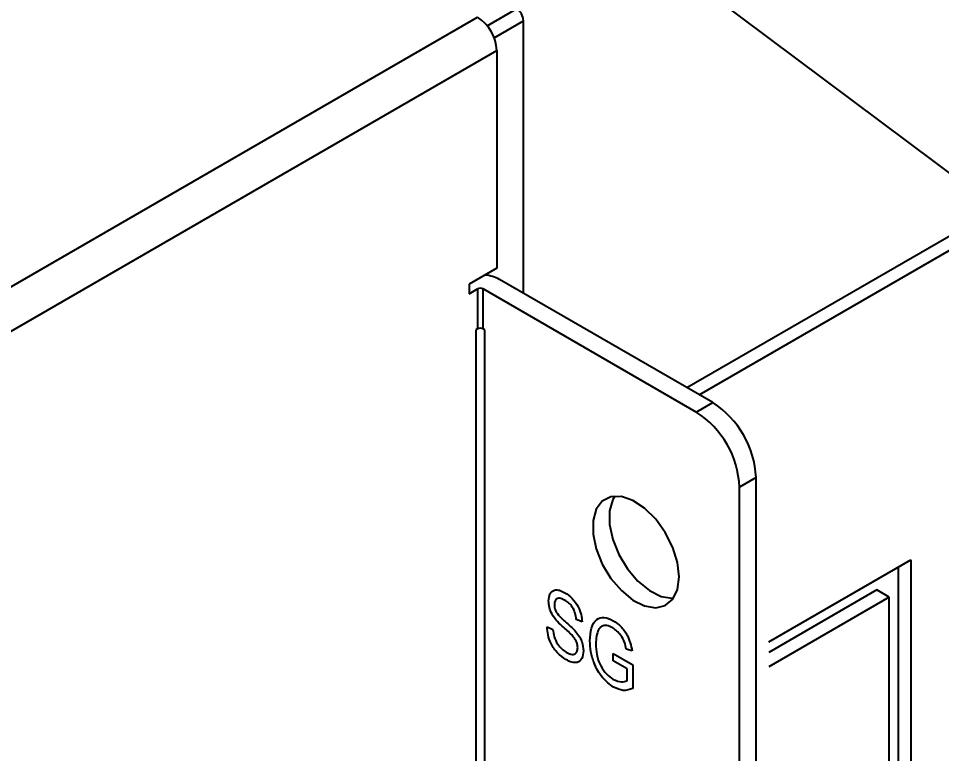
# Model space of a CAD drawing. Extents: x -4 to 14.5, y -14.9 to 0.3.
# Drawn here: x 4.207 to 6.096, y -11.725 to -10.222 of the extents above; entities that cross this region are included whole.
import ezdxf
from ezdxf import colors
from ezdxf.entities.mleader import LeaderData, LeaderLine
from ezdxf.math import Vec2, Vec3

# ---------------------------------------------------------------- set-up
doc = ezdxf.new("R2010")
doc.units = 0
doc.header["$LTSCALE"] = 0.5
doc.header["$MEASUREMENT"] = 0
for name, color, linetype in [('Brackets', 181, 'CONTINUOUS'), ('FAB DWG', 221, 'CONTINUOUS'), ('Housing', 150, 'CONTINUOUS'), ('Mounting', 4, 'CONTINUOUS')]:
    doc.layers.add(name, color=color, linetype=linetype)
doc.styles.add('LSAD_Standard', font='arial.ttf')

msp = doc.modelspace()

# ---------------------------------------------------------------- linework, layer by layer
at = {"layer": 'Brackets', "transparency": 16777216}
for p, q in [((5.5747, -10.977), (6.5382, -10.4207)), ((5.6001, -10.9916), (6.5636, -10.4354)), ((5.7424, -11.4969), (6.0326, -11.3293)), ((6.0326, -11.3293), (6.0326, -12.2382)), ((6.0072, -11.344), (6.0072, -12.2235)), ((5.9633, -11.3906), (5.7424, -11.5182)), ((5.9887, -11.4053), (5.7424, -11.5475)), ((5.9887, -11.4053), (5.9633, -11.3906)), ((5.9887, -12.2128), (5.9887, -11.4053))]:
    msp.add_line(p, q, dxfattribs=at)
at = {"layer": 'Housing', "linetype": 'Continuous', "lineweight": 25, "transparency": 16777216}
for p, q in [((5.1663, -10.2371), (5.2263, -10.2025)), ((5.1805, -10.2616), (5.2405, -10.227)), ((5.2405, -10.784), (5.2405, -10.227))]:
    msp.add_line(p, q, dxfattribs=at)
msp.add_arc((5.2098, -10.2284), 0.0307, 2.6048, 57.395, dxfattribs=at)
at = {"layer": 'Mounting', "linetype": 'Continuous', "lineweight": 25, "transparency": 16777216}
for p, q in [((3.0251, -11.444), (5.1464, -10.2194)), ((3.0646, -11.5123), (5.1859, -10.2877)), ((5.1859, -10.2877), (5.1859, -10.733))]:
    msp.add_line(p, q, dxfattribs=at)
at = {"layer": 'Mounting', "transparency": 16777216}
for p, q in [((5.1859, -10.733), (5.1295, -10.7655)), ((5.6278, -11.0076), (5.1915, -10.7558)), ((5.1295, -10.7655), (5.1295, -10.785)), ((5.1295, -10.785), (5.1464, -10.7753)), ((5.1464, -10.7753), (5.1464, -10.8569)), ((5.1577, -10.8569), (5.1577, -10.7753)), ((5.594, -11.0272), (5.1577, -10.7753)), ((5.1464, -10.8569), (5.1429, -10.859)), ((5.1612, -10.859), (5.1577, -10.8569)), ((5.1429, -10.859), (5.1429, -12.0193)), ((5.1612, -12.0082), (5.1612, -10.859)), ((5.594, -11.0272), (5.6278, -11.0076)), ((5.7162, -11.1607), (5.6824, -11.1802)), ((5.7162, -12.5693), (5.7162, -11.1607)), ((5.6824, -12.5888), (5.6824, -11.1802)), ((5.3602, -11.4559), (5.3483, -11.4508)), ((5.2889, -11.4662), (5.3008, -11.4714)), ((5.4627, -11.5151), (5.4508, -11.5117)), ((5.4241, -11.5203), (5.4642, -11.5434)), ((5.4241, -11.5357), (5.4241, -11.5203)), ((5.4523, -11.552), (5.4241, -11.5357)), ((5.4523, -11.5762), (5.4523, -11.552)), ((5.4642, -11.5434), (5.4642, -11.5918))]:
    msp.add_line(p, q, dxfattribs=at)
at = {"layer": 'Mounting', "transparency": 16777216, "flags": 128}
for points in [[(5.5587, -11.364), (5.5554, -11.3345), (5.5458, -11.3035), (5.5306, -11.2732), (5.5109, -11.2458), (5.4883, -11.2234), (5.4642, -11.2076), (5.4407, -11.1997), (5.4193, -11.2001), (5.4017, -11.209), (5.3892, -11.2255), (5.3827, -11.2485), (5.3827, -11.2763), (5.3892, -11.3068), (5.4017, -11.3378), (5.4193, -11.3669), (5.4407, -11.392), (5.4642, -11.4113), (5.4883, -11.4233), (5.5109, -11.4271), (5.5306, -11.4224), (5.5458, -11.4096), (5.5554, -11.3896), (5.5587, -11.364)], [(5.427, -11.199), (5.423, -11.206), (5.4165, -11.229), (5.4165, -11.2568), (5.423, -11.2873), (5.4355, -11.3183), (5.4531, -11.3474), (5.4745, -11.3725), (5.498, -11.3918), (5.5221, -11.4038), (5.5447, -11.4075), (5.5473, -11.4074)]]:
    msp.add_lwpolyline(points, dxfattribs=at)
at = {"layer": 'Mounting', "linetype": 'Continuous', "lineweight": 25, "transparency": 16777216}
msp.add_arc((5.1002, -10.2916), 0.0858, 2.6055, 57.3945, dxfattribs=at)
at = {"layer": 'Mounting', "transparency": 16777216}
for centre, radius, start, end in [((5.1548, -10.8239), 0.0774, 61.6914, 84.77), ((5.1521, -10.7862), 0.0123, 62.6097, 117.3903), ((5.1521, -10.8679), 0.0123, 62.6097, 117.3903), ((5.5243, -11.1695), 0.1921, 2.6055, 57.3945), ((5.4905, -11.189), 0.1921, 2.6055, 57.3945)]:
    msp.add_arc(centre, radius, start, end, dxfattribs=at)
for points, knots in [([(5.2918, -11.4132), (5.2923, -11.4079), (5.2933, -11.3973), (5.3024, -11.3902), (5.3137, -11.3904), (5.3213, -11.3943), (5.325, -11.3962)], [0, 0, 0, 0, 0.2796966, 0.5588536, 0.7791302, 1, 1, 1, 1]), ([(5.325, -11.3962), (5.3302, -11.3997), (5.3405, -11.4066), (5.3527, -11.4238), (5.359, -11.4413), (5.3598, -11.451), (5.3602, -11.4559)], [0, 0, 0, 0, 0.280155, 0.559064, 0.779285, 1, 1, 1, 1]), ([(5.3227, -11.4673), (5.3184, -11.4634), (5.3097, -11.4556), (5.2989, -11.4414), (5.2927, -11.426), (5.2921, -11.4175), (5.2918, -11.4132)], [0, 0, 0, 0, 0.281142, 0.560056, 0.779862, 1, 1, 1, 1]), ([(5.3254, -11.4119), (5.3224, -11.4103), (5.3164, -11.4072), (5.3089, -11.4076), (5.3044, -11.4126), (5.3039, -11.4178), (5.3037, -11.4204)], [0, 0, 0, 0, 0.280929, 0.559977, 0.779752, 1, 1, 1, 1]), ([(5.3037, -11.4204), (5.3038, -11.4232), (5.304, -11.4282), (5.3064, -11.4336), (5.3075, -11.436)], [0, 0, 0, 0, 0.5603736, 1, 1, 1, 1]), ([(5.3483, -11.4508), (5.3479, -11.4467), (5.347, -11.4385), (5.3414, -11.4259), (5.3334, -11.4169), (5.3281, -11.4135), (5.3254, -11.4119)], [0, 0, 0, 0, 0.280757, 0.5593, 0.779211, 1, 1, 1, 1]), ([(5.3075, -11.436), (5.3106, -11.44), (5.3163, -11.4473), (5.3228, -11.4528), (5.3256, -11.4552)], [0, 0, 0, 0, 0.557866, 1, 1, 1, 1]), ([(5.3256, -11.4552), (5.3294, -11.4584), (5.3361, -11.4642), (5.3427, -11.4707), (5.3455, -11.4735)], [0, 0, 0, 0, 0.56013, 1, 1, 1, 1]), ([(5.3765, -11.4943), (5.377, -11.4854), (5.3781, -11.4675), (5.3882, -11.4497), (5.4051, -11.4444), (5.4177, -11.4504), (5.4241, -11.4534)], [0, 0, 0, 0, 0.28087, 0.560764, 0.780004, 1, 1, 1, 1]), ([(5.4241, -11.4534), (5.4294, -11.4569), (5.44, -11.464), (5.4564, -11.4866), (5.4603, -11.5043), (5.4627, -11.5151)], [0, 0, 0, 0, 0.281017, 0.561281, 1, 1, 1, 1]), ([(5.3271, -11.5329), (5.3214, -11.529), (5.3099, -11.5213), (5.2967, -11.5018), (5.29, -11.4824), (5.2892, -11.4716), (5.2889, -11.4662)], [0, 0, 0, 0, 0.280063, 0.558927, 0.779176, 1, 1, 1, 1]), ([(5.3008, -11.4714), (5.3013, -11.4763), (5.3023, -11.4861), (5.3094, -11.5008), (5.3187, -11.5118), (5.325, -11.516), (5.3281, -11.5181)], [0, 0, 0, 0, 0.280743, 0.559143, 0.77941, 1, 1, 1, 1]), ([(5.3513, -11.5088), (5.3512, -11.5068), (5.351, -11.503), (5.349, -11.4965), (5.3456, -11.4903), (5.3371, -11.4797), (5.3291, -11.4728), (5.3227, -11.4673)], [0, 0, 0, 0, 0.1249721, 0.2498152, 0.3745975, 0.4995717, 1, 1, 1, 1]), ([(5.3455, -11.4735), (5.3484, -11.4769), (5.3541, -11.4837), (5.3616, -11.4988), (5.3626, -11.509), (5.3632, -11.5153)], [0, 0, 0, 0, 0.280966, 0.561401, 1, 1, 1, 1]), ([(5.423, -11.4681), (5.4189, -11.4662), (5.4109, -11.4622), (5.4004, -11.4639), (5.3903, -11.4749), (5.3892, -11.49), (5.3884, -11.5006)], [0, 0, 0, 0, 0.187141, 0.373768, 0.560915, 1, 1, 1, 1]), ([(5.4508, -11.5117), (5.4498, -11.5069), (5.4479, -11.4974), (5.4407, -11.4838), (5.4318, -11.474), (5.4259, -11.4701), (5.423, -11.4681)], [0, 0, 0, 0, 0.280804, 0.559316, 0.779567, 1, 1, 1, 1]), ([(5.4249, -11.5893), (5.4169, -11.5835), (5.4009, -11.5719), (5.3849, -11.5429), (5.3775, -11.5165), (5.3768, -11.5017), (5.3765, -11.4943)], [0, 0, 0, 0, 0.279087, 0.558021, 0.778776, 1, 1, 1, 1]), ([(5.3632, -11.5153), (5.3625, -11.5208), (5.3613, -11.532), (5.3516, -11.5397), (5.3393, -11.5392), (5.3312, -11.535), (5.3271, -11.5329)], [0, 0, 0, 0, 0.279546, 0.558773, 0.779039, 1, 1, 1, 1]), ([(5.3281, -11.5181), (5.3314, -11.5197), (5.3377, -11.523), (5.3458, -11.5224), (5.3506, -11.5171), (5.351, -11.5116), (5.3513, -11.5088)], [0, 0, 0, 0, 0.28085, 0.559959, 0.779767, 1, 1, 1, 1]), ([(5.3884, -11.5006), (5.3887, -11.5078), (5.3892, -11.5221), (5.3967, -11.5447), (5.4097, -11.5635), (5.4193, -11.5702), (5.4241, -11.5735)], [0, 0, 0, 0, 0.281148, 0.560308, 0.78001, 1, 1, 1, 1]), ([(5.4241, -11.5735), (5.43, -11.5759), (5.4404, -11.5802), (5.4487, -11.5775), (5.4523, -11.5762)], [0, 0, 0, 0, 0.559294, 1, 1, 1, 1]), ([(5.4642, -11.5918), (5.4577, -11.5943), (5.4462, -11.5988), (5.4314, -11.5922), (5.4249, -11.5893)], [0, 0, 0, 0, 0.560235, 1, 1, 1, 1])]:
    msp.add_open_spline(points, degree=3, knots=knots, dxfattribs=at)

# ---------------------------------------------------------------- leaders
at = {"layer": 'FAB DWG', "ltscale": 0.5, "transparency": 16777216}
ml = msp.add_multileader_mtext('Standard', dxfattribs=at)
ml.set_content('\\A1;BK00568 (x2)', color=256, style='LSAD_Standard')
ml.set_leader_properties()
ml.build(insert=Vec2(0, 0))
ml.multileader.update_dxf_attribs({"text_left_attachment_type": 2, "dogleg_length": 0.36, "arrow_head_size": 0.1875})
ctx = ml.context
ctx.base_point, ctx.char_height, ctx.arrow_head_size, ctx.landing_gap_size, ctx.plane_origin = Vec3(2.681, -8.3003), 0.1875, 0.1875, 0.09, Vec3(4.5254, 9.0548)
ctx.left_attachment, ctx.text_align_type = 2, 2
notes = []
notes.append((ctx, [(1, (1, 1, 0), (4.7112, -8.2987), (-1, 0), 0.2772, [(0, [(4.4022, -9.2607), (6.7345, -11.0039)], 0, [])])]))
ctx.mtext.insert, ctx.mtext.width, ctx.mtext.defined_height, ctx.mtext.alignment, ctx.mtext.flow_direction = Vec3(4.344, -8.1774), 8.287107, 3.2689, 3, 5
for ctx, leaders in notes:
    for number, flags, end, landing, length, lines in leaders:
        leader = LeaderData()
        leader.index, (leader.has_last_leader_line, leader.has_dogleg_vector, leader.attachment_direction) = number, flags
        leader.last_leader_point, leader.dogleg_vector, leader.dogleg_length = Vec3(end), Vec3(landing), length
        for number, points, colour, breaks in lines:
            line = LeaderLine()
            line.index, line.vertices, line.color, line.breaks = number, Vec3.list(points), colors.encode_raw_color(colour), breaks
            leader.lines.append(line)
        ctx.leaders.append(leader)

doc.saveas('drawing.dxf')
